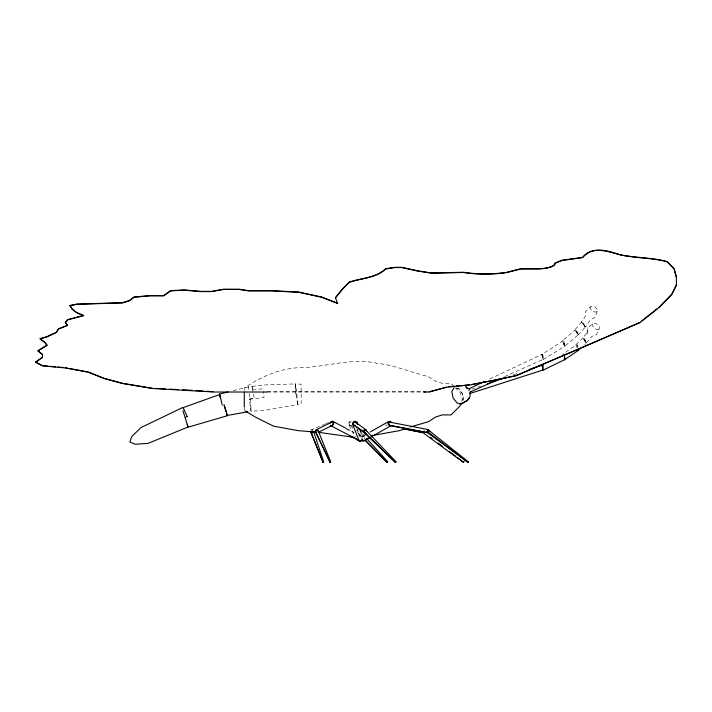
<?xml version="1.0" encoding="UTF-8"?>
<svg xmlns="http://www.w3.org/2000/svg" width="712" height="712" viewBox="0 0 712 712"><rect width="100%" height="100%" fill="white"/><g stroke="black" fill="none" stroke-linecap="round" stroke-linejoin="round"><path stroke-width="0.53" stroke-dasharray="3.56 2.67" d="M295.249 387.497L295.249 386.847M295.249 386.928L295.453 383.821L301.123 384.213L301.123 404.185L297.643 404.425M587.231 332.299L587.774 327.76L592.856 323.773L594.965 323.212L597.688 324.538L599.424 326.959L599.166 329.069L596.273 334.898L592.001 336.304L586.261 343.228L582.843 337.817L587.231 332.299L587.035 333.892L587.774 327.76M592.856 323.773L592.598 325.882L594.333 328.303L597.057 329.62L599.166 329.069M461.679 401.105L462.319 399.174L460.068 392.437L455.573 387.942M597.27 311.367L594.849 317.534L590.622 319.474L585.389 327.093L581.41 322.127L585.398 316.083L585.549 311.491L590.373 306.881L592.259 306.089L595.072 307.068L597.146 309.257L597.27 311.367L595.374 312.159L592.571 311.18L590.497 308.99L590.373 306.881M584.89 326.372L581.535 322.305L581.944 321.753L574.904 329.79L577.681 334.355M585.398 326.995L582.532 322.064L585.469 326.924L578.046 335.076L578.037 334.062L578.286 334.809L564.643 346.281L562.409 340.932L575.029 330.03M585.682 342.428L582.977 338.004L583.431 337.515L575.901 344.626L577.076 347.447M586.288 343.131L584.071 337.888L586.359 343.059L584.73 344.546M423.685 429.888L424.405 430.484M358.118 429.95L356.792 431.223L358.145 429.888M577.147 347.581L576.239 344.715L562.872 354.167M564.643 346.281L562.489 341.182L563.165 340.665L541.814 354.558L543.149 359.667L565.043 346.014L563.682 340.959L565.043 346.014M311.696 429.95L312.924 430.484M562.969 354.416L563.682 353.998M310.663 430.182L324.583 424.174M541.832 354.656L542.731 354.06L487.764 379.914M357.006 430.182L358.163 429.585M350.642 422.091L349.467 422.67L349.12 423.969L352.752 428.161M504.639 376.621L543.078 359.427L542.749 354.149M325.571 423.756L328.543 422.51M349.815 425.233L351.327 425.625M481.054 386.002L468.496 390.318L469.377 390.568M513.503 374.859L517.686 373.426M233.171 390.692L252.03 386.091L253.018 389.598M351.363 421.273L349.556 421.646L348.48 423.142L348.773 424.877L355.68 437.168M351.034 425.687L348.773 424.877M248.497 386.972L248.969 386.892L248.497 386.954L249.12 390.514M297.527 401.435L297.652 404.541L265.345 410.245L251.06 411.313L250.446 407.745M250.215 405.76L249.44 399.112L254.3 398.346L252.03 386.091M252.11 386.465L262.692 385.032L295.453 383.893M252.627 390.016L263.093 388.699L263.307 390.674M249.44 399.129L264.036 397.599L263.413 391.662M358.715 436.954L360.851 436.741M295.596 386.901L296.272 394.199M295.747 394.217L295.658 386.874M267.338 391.778L422.581 391.778M267.338 392.018L422.581 392.018M455.769 387.987L458.412 388.467L462.462 393.558L463.77 399.957M360.628 435.352L356.872 431.436M457.255 388.138L459.08 388.672L462.586 394.217L462.996 400.731M311.705 429.585L312.88 429.977M345.916 428.838L353.757 432.62M358.652 434.979L360.619 435.922M347.171 428.838L353.998 432.362M358.866 434.881L360.815 435.895M385.548 424.877L387.052 425.847M351.114 425.705L352.556 427.138M454.078 386.438L451.079 383.439C442.9 384.551 434.854 382.05 428.606 376.701C411.287 372.403 394.795 365.247 376.906 363.218C350.535 357.442 324.699 367.712 298.239 367.712C278.445 368.958 260.61 377.111 244.296 387.942L244.296 390.416M357.477 432.647L360.583 435.78M362.355 433.768L364.589 436.225M574.904 329.79L578.046 335.076M356.57 428.855L360.29 435.468M361.625 434.338L362.782 437.364M361.162 438.263L361.785 439.998M364.241 437.364L364.847 439.099M541.814 354.558L543.016 358.919M543.149 359.667L542.856 358.795M577.877 346.895L577.245 344.83L578.553 349.236M543.212 358.643L542.731 354.06M297.652 404.541L296.272 394.217M296.183 388.458L296.851 394.217M249.485 393.736L250.126 399.129M296.851 394.199L297.536 401.506M250.108 399.094L250.927 407.753M295.453 383.821L295.658 386.945M250.909 407.638L251.06 411.313M244.296 407.932L244.296 410.415M578.313 334.889L576.15 329.843L578.286 334.809"/><path stroke-width="1.07" d="M470.142 392.908L469.573 393.62L542.58 370.16L542.802 364.793L529.203 369.466M542.9 369.297L542.802 364.793M313.574 431.401L323.684 461.883L323.293 462.373L310.548 431.223M315.389 431.41L316.591 429.888L318.478 431.401L330.715 461.883L330.306 462.373L315.389 431.41L329.959 462.355M366.529 431.401L366.182 429.977L356.08 422.581L354.745 422.091L353.579 422.67L353.25 423.969L353.971 425.233L363.957 432.549C363.04 432.309 364.322 428.482 366.173 430.484L395.943 461.661L395.792 462.177L395.267 462.355L364.268 432.647L365.087 432.834L357.059 427.004M429.211 431.116L428.259 429.585L389.446 422.091L388.574 422.67L389.42 425.233L427.52 432.665L427.236 431.223L428.259 429.888L468.389 461.883M318.38 431.347L317.81 429.977L316.609 429.585L315.541 430.182L315.229 431.41L316.19 432.665M322.75 462.132L323.684 461.883M329.781 462.132L330.715 461.883M461.029 403.028L460.068 405.92L451.079 414.909L442.09 414.909L435.344 417.161L428.606 421.655L410.512 426.933M391.36 422.234L389.882 421.273L388.423 421.646L387.835 423.142L388.458 424.877L390.559 425.687L389.42 425.233M390.55 425.705L427.476 432.647L468.015 462.355L468.558 461.643M676.4 284.987L671.825 294.181L658.662 307.557M454.007 387.666L451.826 391.636L453.135 398.044L457.184 403.134L461.59 403.927L468.282 399.548L470.178 396.103L469.947 393.238L470.659 391.235L470.24 392L498.569 379.336M386.963 462.355L387.639 461.661L386.963 462.355L365.238 440.47M395.267 462.355L395.943 461.661M463.378 462.373L463.904 461.643L463.378 462.373L422.892 432.647L403.82 428.962M329.95 423.142L331.036 421.646L332.557 421.273L346.201 428.33M362.853 439.099L361.767 440.595L360.245 440.968L331.009 425.847L331.667 425.687L318.166 432.398M427.236 431.223L428.259 429.888L429.131 431.347M315.416 431.223L316.689 429.888M468.007 462.373L427.191 431.41M469.457 397.688L466.912 400.874L460.059 404.398M335.405 297.954L342.267 289.473L349.138 282.397C361.367 278.098 375.82 278.321 385.753 268.958L394.902 267.552L401.773 267.552L417.793 271.085L431.525 273.203L463.565 272.5A47.597 14.712 0 0 0 507.042 272.5L520.775 268.958L536.795 268.958A17.933 5.545 0 0 0 555.102 263.307L561.973 260.476L582.567 257.646C594.671 242.997 613.157 254.852 628.34 256.231C641.236 258.474 654.515 258.118 667.242 261.891L674.113 268.958L676.4 277.449M363.61 431.223L365.025 429.888M578.5 349.103L578.447 350.26M641.503 321.112L656.945 308.919M69.927 305.733L76.798 304.327L122.562 302.912L129.433 300.784L134.007 297.251L150.027 295.836L163.76 295.836L170.622 290.888L184.355 290.176L200.375 291.591L211.82 291.591L223.265 289.473L239.285 289.473L248.435 290.888L271.325 290.888L298.782 292.303L321.673 297.251L337.693 303.374L321.673 297.011L298.782 292.062L271.325 290.647L248.435 290.647L239.285 289.232L223.265 289.232L211.82 291.35L200.375 291.35L184.355 289.935L170.622 290.647L163.76 295.596L150.027 295.596L134.007 297.011L129.433 300.544L122.562 302.671L76.798 304.086L69.927 305.501L72.215 309.275L76.798 312.808L83.66 315.638L77.777 312.977M428.259 429.585L427.084 431.41L427.316 432.549M267.338 392.018L214.107 392.018L152.315 388.476L122.562 383.528L104.255 378.579L88.235 372.216L65.353 367.971L42.462 365.852L35.6 362.31L42.462 357.121M35.6 362.31L42.462 357.362L42.462 354.291L37.887 350.758L47.045 345.098L44.758 342.276L40.175 338.734L47.045 336.616L56.195 332.37L58.482 328.837L67.64 325.304L58.482 329.077L56.195 332.611L47.045 336.856L40.175 338.734M564.207 358.937L564.509 359.747L578.74 350.108L578.553 349.236M365.149 440.007L367.953 438.263M42.462 354.532L37.887 350.998L47.045 345.338L44.758 342.508L40.175 338.974M564.563 356.427L564.509 359.747M366.511 434.071L361.749 436.767L363.209 436.394M370.32 431.908L388.423 421.646M330.813 422.67L331.854 422.091L332.851 422.581L333.234 423.836L331.908 425.625L332.54 425.465L333.625 423.978L333.634 422.234L332.557 421.273M316.609 429.585L331.854 422.091M310.361 431.41L310.984 432.549L312.408 432.834M542.428 369.653L542.606 370.409L564.945 359.524L564.296 354.638M483.759 381.801L468.772 388.85L469.626 389.01L467.615 388.218L465.532 386.135M187.22 416.609L186.749 416.814L187.238 416.627L184.248 410.112M639.785 322.474L578.998 348.907M310.984 432.549L313.04 431.695M312.328 432.869L314.33 432.033M577.993 349.343L516.2 375.509L493.318 380.466M182.975 407.691L219.661 394.564M182.931 410.895L185.209 417.659M487.337 383.848L505.128 377.734M406.463 428.286L399.387 430.644L371.557 435.673M83.66 315.398L67.64 319.643L65.353 322.474L67.07 324.592M83.66 315.638L67.64 319.884L65.353 322.714L67.64 325.535M423.693 392.018L429.238 392.018L447.545 387.07L470.427 384.943L516.2 375.749L639.785 322.714L660.38 306.445L671.825 294.421L676.4 285.227L676.4 277.208L674.113 268.727L667.242 261.651C651.462 257.228 635.122 258.047 619.182 254.576C607.194 250.206 591.903 246.023 582.567 257.406L561.973 260.236L555.102 263.066A17.933 5.545 0 0 1 536.795 268.727L520.775 268.727L507.042 272.26A47.597 14.712 0 0 1 463.565 272.26L431.525 272.963L417.793 270.845L401.773 267.312L394.902 267.312L385.753 268.727C375.82 278.08 361.367 277.858 349.138 282.157L342.267 289.232L335.405 297.723L337.693 303.615M429.238 391.778L446.522 387.106M390.79 425.625L391.395 425.465L364.713 440.595L363.253 440.968L361.785 439.998M361.482 440.595L360.014 440.968L350.215 436.242M362.693 440.968L364.206 440.595M220.008 397.243L219.545 394.012L227.929 391.965M355.279 425.705L352.912 424.877L352.591 423.142L353.65 421.646L355.466 421.273L356.979 422.234L357.753 424.254M360.566 440.595L358.759 440.968L357.273 439.998M362.052 440.595L360.236 440.968L358.715 439.998L352.912 424.877M471.522 384.507L492.223 380.662M247.785 411.75L227.181 415.497L226.371 412.319L227.262 415.746L188.03 427.209L185.165 417.526M448.631 386.723L454.078 386.224M456.258 386.02L461.714 385.512M463.886 385.308L469.342 384.809M423.693 391.778L425.91 391.778M155.572 388.405L165.326 388.912M169.661 389.135L178.338 389.58M182.673 389.802L192.427 390.31M195.675 390.514L203.267 391.03M206.525 391.253L213.022 391.707M316.582 432.175L298.239 430.644L273.515 426.15L255.537 417.161L245.231 410.975M318.736 432.353L354.434 437.39M47.918 366.119L42.462 365.612L35.6 362.079M50.098 366.315L55.545 366.822M57.725 367.027L63.172 367.534M123.63 383.465L152.315 388.245M65.353 367.73L67.533 368.14M69.714 368.54L87.149 371.771M404.621 428.891L421.655 432.335M122.562 383.287L104.255 378.339L88.235 371.976M366.182 429.977L364.971 429.585L363.823 430.182L363.405 431.41L363.957 432.549M353.971 425.233L355.208 425.687M389.446 422.091L390.666 422.581M330.733 425.233L331.667 425.687M430.404 437.293L432.148 438.601M438.245 443.175L442.606 446.442M449.575 451.675L455.671 456.25M457.416 457.558L463.512 462.132M76.798 312.568L72.215 309.035L69.927 305.501M363.574 431.41L395.231 462.132M365.265 440.078L386.91 462.132M366.813 438.69L387.639 461.661M466.057 387.221L467.117 388.77M310.521 431.41L322.945 462.355M356.08 422.581L356.801 423.836M366.173 430.484L366.653 431.347M184.381 410.397L182.859 407.433L141.056 427.538L131.764 436.554L129.851 442.01L135.191 444.243L148.096 443.371L187.968 427.031L187.265 424.254M359.693 429.292L361.242 433.323M578.74 350.108L578.411 349.254L578.705 350.019M219.545 394.012L220.569 397.803M220.453 397.234L222.197 405.021M356.979 422.234L357.308 423.978M542.535 369.51L542.606 370.409M244.296 392.143L244.296 407.122M224.102 405.039L226.185 411.714L224.102 405.039M541.859 365.283L541.885 365.941L541.859 365.283"/></g></svg>
